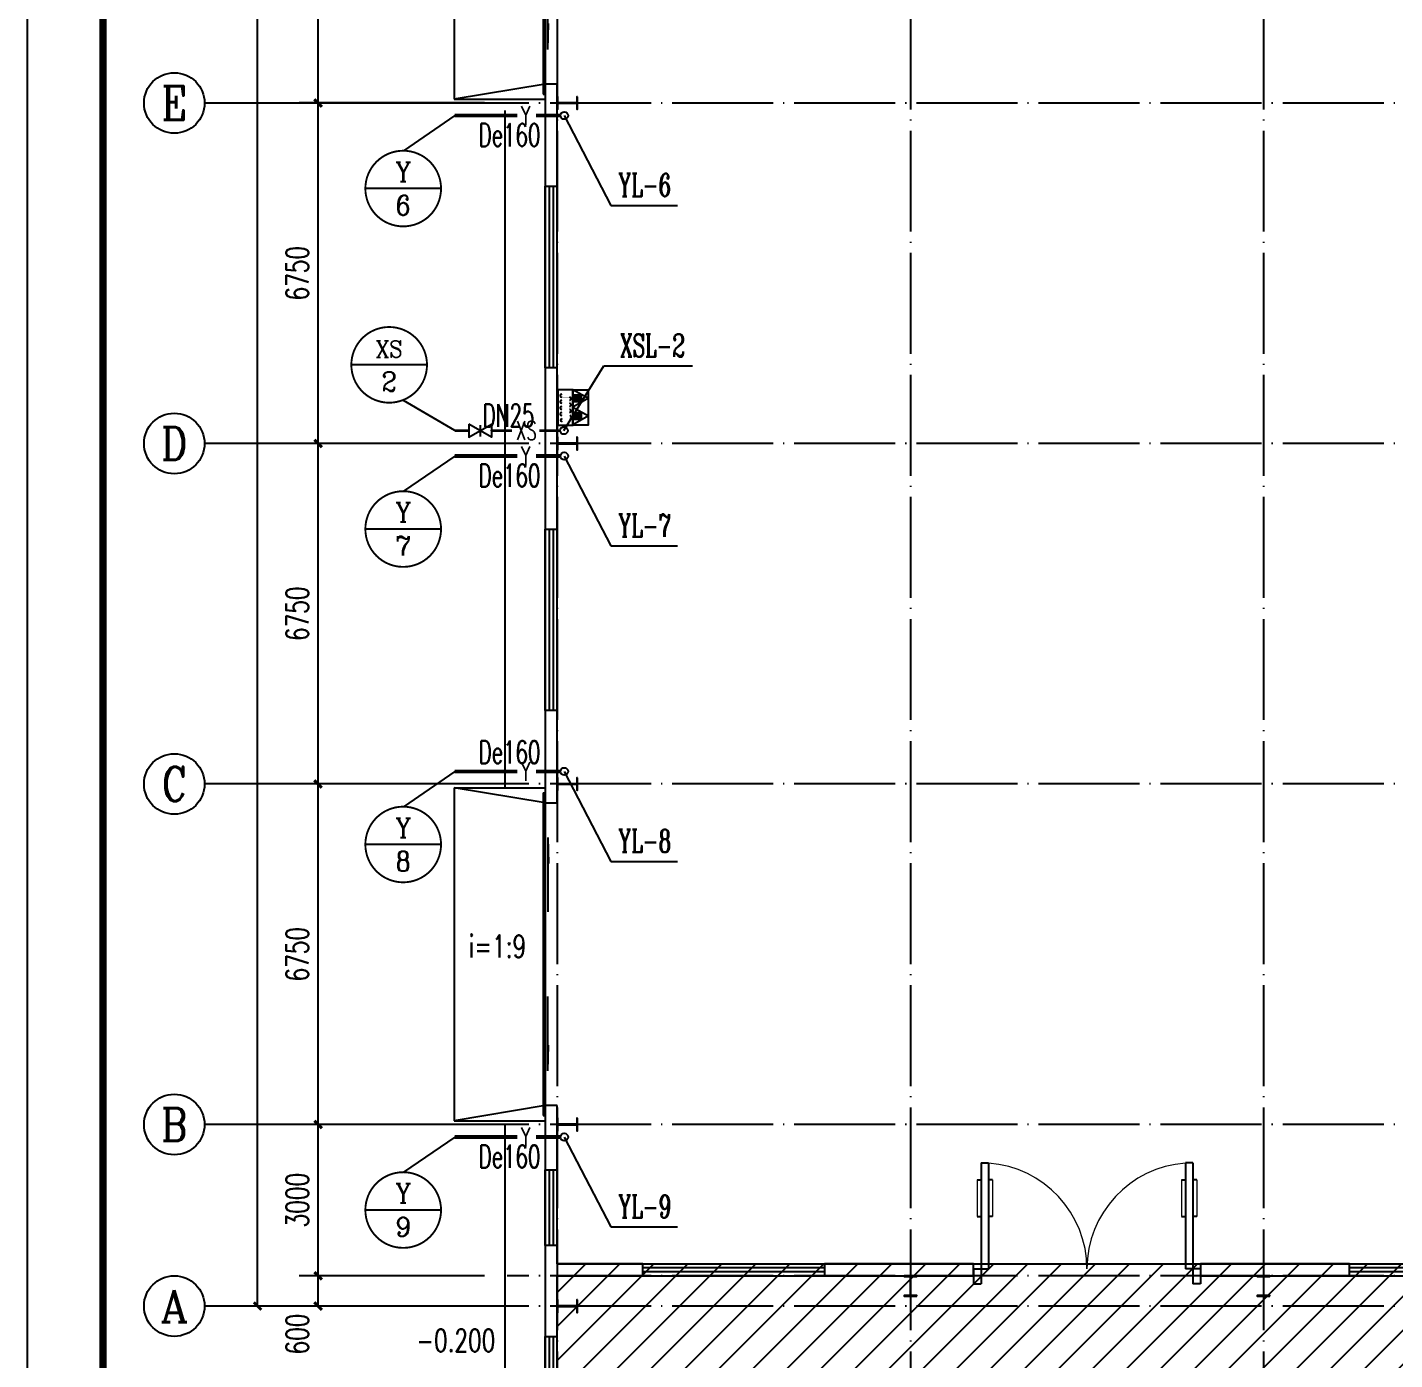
# Model space of a CAD drawing. Extents: x 795723 to 6584336, y 16443136 to 18851075.
# Drawn here: x 1982362 to 2009459, y 17757037 to 17783449 of the extents above; entities that cross this region are included whole.
import ezdxf
from ezdxf.enums import TextEntityAlignment as Align

# ---------------------------------------------------------------- set-up
doc = ezdxf.new("R2010")
doc.units = 0
doc.header["$LTSCALE"] = 1000
doc.header["$MEASUREMENT"] = 0
doc.linetypes.add('DOTE', pattern=[2.42, 2, -0.2, 0.02, -0.2])
doc.layers.get('Defpoints').update_dxf_attribs({"color": 250})
for name, color, linetype in [('AXIS_TEXT', 7, 'Continuous'), ('AXIS_外部', 171, 'Continuous'), ('COLUMN', 2, 'Continuous'), ('DIM_SYMB', 165, 'Continuous'), ('DIM_消防', 3, 'Continuous'), ('DIM_雨水', 3, 'Continuous'), ('DOTE', 8, 'DOTE'), ('GROUND', 150, 'Continuous'), ('JZ__灭火器', 6, 'Continuous'), ('PIPE-消防', 1, 'Continuous'), ('PIPE-雨水', 4, 'Continuous'), ('PUB_TEXT', 7, 'Continuous'), ('TEXT_消防', 7, 'Continuous'), ('TEXT_雨水', 7, 'Continuous'), ('TK', 4, 'Continuous'), ('TWT_TEXT', 7, 'Continuous'), ('VALVE_消防', 7, 'Continuous'), ('VPIPE-消防', 1, 'Continuous'), ('VPIPE-雨水', 4, 'Continuous'), ('WALL-PARAPET', 6, 'Continuous'), ('WINDOW', 140, 'Continuous')]:
    doc.layers.add(name, color=color, linetype=linetype)
doc.styles.add('_TCH_AXIS', font='COMPLEX', dxfattribs={"bigfont": 'GBCBIG'})
doc.styles.add('_TCH_DIM', font='SIMPLEX', dxfattribs={"bigfont": 'GBCBIG'})
doc.styles.add('_TCH_DIM_T3', font='SIMPLEX', dxfattribs={"width": 0.705882, "bigfont": 'GBCBIG'})
doc.styles.add('_TWT_CIRCLE', font='COMPLEX', dxfattribs={"width": 1.1, "height": 3, "bigfont": 'HZTXT'})
doc.styles.add('_TWT_PIPEDN', font='SIMPLEX', dxfattribs={"width": 0.8, "height": 3, "bigfont": 'HZTXT'})
doc.styles.add('_TWT_PIPETEXT', font='COMPLEX', dxfattribs={"width": 0.8, "height": 2.5, "bigfont": 'HZTXT'})
doc.styles.add('_TWT_SERIAL', font='COMPLEX', dxfattribs={"width": 0.8, "height": 3, "bigfont": 'HZTXT'})
doc.styles.add('COMPLEX', font='COMPLEX')
doc.dimstyles.new('_TCH_ARCH&&150', dxfattribs={"dimtxt": 446.25, "dimasz": 150, "dimexe": 375, "dimexo": 450, "dimgap": 189.375, "dimtad": 1, "dimdec": 0, "dimzin": 0, "dimdsep": 46, "dimtxsty": '_TCH_DIM_T3', "dimblk": 'ARCHTICK', "dimcen": 0.09, "dimclrt": 7, "dimazin": 2, "dimtfac": 1, "dimtdec": 0, "dimtix": 1, "dimtmove": 2, "dimatfit": 3, "dimfxl": 0, "dimtolj": 1, "dimtzin": 0, "dimarcsym": 0})

# ---------------------------------------------------------------- blocks, each defined once
blk = doc.blocks.new('GeYuanFrame_27468545', base_point=(18.76, 4.34))
at = {"layer": 'TK'}
blk.add_lwpolyline([(18.76, 424.34), (686.76, 424.34), (686.76, 4.34), (18.76, 4.34), (18.76, 424.34)], dxfattribs=at)
at = {"layer": 'TK', "const_width": 1}
blk.add_lwpolyline([(676.76, 414.34), (43.76, 414.34), (43.76, 14.34), (676.76, 14.34)], close=True, dxfattribs=at)
blk = doc.blocks.new('A$C3ACC4A1C')
at = {"layer": 'COLUMN'}
h = blk.add_hatch(color=256, dxfattribs=at)
h.paths.add_polyline_path([(125, 400), (0, 400), (0, 388), (120, 388), (120, 200), (125, 200)])
h.paths.add_polyline_path([(250, 400), (125, 400), (125, 200), (130, 200), (130, 388), (250, 388)])
h.paths.add_polyline_path([(250, 12), (130, 12), (130, 200), (125, 200), (125, 0), (250, 0)])
h.paths.add_polyline_path([(125, 200), (120, 200), (120, 12), (0, 12), (0, 0), (125, 0)])
blk.add_lwpolyline([(0, 0), (0, 12), (120, 12), (120, 388), (0, 388), (0, 400), (250, 400), (250, 388), (130, 388), (130, 12), (250, 12), (250, 0)], close=True, dxfattribs=at)
blk = doc.blocks.new('消防软管卷盘')
blk.add_lwpolyline([(4963954, 151899), (4963954, 150312), (4964641, 150312), (4964641, 151899)], close=True)
for points, const_width in [([(4964134, 151704), (4964482, 151704)], 1), ([(4964134, 151566), (4964482, 151566)], 1), ([(4964134, 151428), (4964482, 151428)], 1), ([(4964134, 151290), (4964482, 151290)], 1), ([(4964134, 151152), (4964482, 151152)], 1), ([(4964134, 151014), (4964482, 151014)], 0.1), ([(4964134, 150876), (4964482, 150876)], 1), ([(4964134, 150738), (4964482, 150738)], 1), ([(4964150, 150600), (4964499, 150600)], 1), ([(4964150, 150462), (4964499, 150462)], 1)]:
    blk.add_lwpolyline(points, dxfattribs=dict(const_width=const_width))
for centre, start, end in [((4964134, 151636), 90, 270), ((4964134, 151360), 90, 270), ((4964482, 151498), 270, 90), ((4964482, 151222), 270, 90), ((4964134, 151084), 90, 270), ((4964134, 150808), 90, 270), ((4964150, 150532), 90, 270), ((4964482, 150946), 270, 90), ((4964499, 150670), 270, 90)]:
    blk.add_arc(centre, 69, start, end)
blk = doc.blocks.new('手提式干粉灭火器')
h = blk.add_hatch()
h.set_pattern_fill('ANSI31', color=256, scale=225.365854, style=0)
h.set_pattern_definition([(45, (276289.086, 185586.136), (-19.9197154, 19.9197154), [])])
h.paths.add_polyline_path([(72, 158), (-72, 158), (-72, 19), (72, 19)])
for points in [[(0, 303), (-175, 0), (175, 0)], [(-72, 19), (72, 19), (72, 158), (-72, 158)]]:
    blk.add_lwpolyline(points, close=True)
blk = doc.blocks.new('92623')
blk.add_lwpolyline([(8910066, 83014), (8909273, 83014), (8909273, 82670), (8910066, 82670)], close=True)
at = {"xscale": -0.5, "yscale": 0.5, "zscale": 0.5, "rotation": 89.99999999998747}
blk.add_blockref('消防软管卷盘', (8985223, 2565334), dxfattribs=at)
at = {"layer": 'JZ__灭火器', "xscale": 1.141071624, "yscale": 1.141071624, "zscale": 1.141071624, "rotation": 180}
for p in [(8909466, 83014), (8909863, 83014)]:
    blk.add_blockref('手提式干粉灭火器', p, dxfattribs=at)
blk = doc.blocks.new('_ArchTick')
at = {"color": 0, "linetype": 'ByBlock', "const_width": 0.4}
blk.add_lwpolyline([(-0.5, -0.5), (0.5, 0.5)], dxfattribs=at)
blk = doc.blocks.new('*D149')
at = {"layer": 'AXIS_外部', "color": 0, "lineweight": -2}
for p, q in [((1991424, 17758699), (1987749, 17758699)), ((1988124, 17758099), (1988124, 17758699)), ((1991424, 17758099), (1987749, 17758099))]:
    blk.add_line(p, q, dxfattribs=at)
at = {"layer": 'Defpoints', "color": 0}
for p in [(1988124, 17758699), (1991874, 17758699), (1991874, 17758099)]:
    blk.add_point(p, dxfattribs=at)
at = {"layer": 'AXIS_外部', "color": 0, "lineweight": -2, "xscale": 150, "yscale": 150, "zscale": 150}
for p, rotation in [((1988124, 17758699), 90), ((1988124, 17758099), 270)]:
    blk.add_blockref('_ArchTick', p, dxfattribs=dict(at, rotation=rotation))
at = {"layer": 'AXIS_外部', "color": 7, "insert": (1987711, 17757544), "char_height": 446.2, "attachment_point": 5, "rotation": 90, "style": '_TCH_DIM_T3'}
blk.add_mtext('\\A1;600', dxfattribs=at)
blk = doc.blocks.new('*D150')
at = {"layer": 'AXIS_外部', "color": 0, "lineweight": -2}
for p, q in [((1991424, 17761699), (1987749, 17761699)), ((1988124, 17758699), (1988124, 17761699)), ((1991424, 17758699), (1987749, 17758699))]:
    blk.add_line(p, q, dxfattribs=at)
at = {"layer": 'Defpoints', "color": 0}
for p in [(1988124, 17761699), (1991874, 17761699), (1991874, 17758699)]:
    blk.add_point(p, dxfattribs=at)
at = {"layer": 'AXIS_外部', "color": 0, "lineweight": -2, "xscale": 150, "yscale": 150, "zscale": 150}
for p, rotation in [((1988124, 17761699), 90), ((1988124, 17758699), 270)]:
    blk.add_blockref('_ArchTick', p, dxfattribs=dict(at, rotation=rotation))
at = {"layer": 'AXIS_外部', "color": 7, "insert": (1987711, 17760199), "char_height": 446.2, "attachment_point": 5, "rotation": 90, "style": '_TCH_DIM_T3'}
blk.add_mtext('\\A1;3000', dxfattribs=at)
blk = doc.blocks.new('*D151')
at = {"layer": 'AXIS_外部', "color": 0, "lineweight": -2}
for p, q in [((1991424, 17768449), (1987749, 17768449)), ((1988124, 17761699), (1988124, 17768449)), ((1991424, 17761699), (1987749, 17761699))]:
    blk.add_line(p, q, dxfattribs=at)
at = {"layer": 'Defpoints', "color": 0}
for p in [(1988124, 17768449), (1991874, 17768449), (1991874, 17761699)]:
    blk.add_point(p, dxfattribs=at)
at = {"layer": 'AXIS_外部', "color": 0, "lineweight": -2, "xscale": 150, "yscale": 150, "zscale": 150}
for p, rotation in [((1988124, 17768449), 90), ((1988124, 17761699), 270)]:
    blk.add_blockref('_ArchTick', p, dxfattribs=dict(at, rotation=rotation))
at = {"layer": 'AXIS_外部', "color": 7, "insert": (1987711, 17765074), "char_height": 446.2, "attachment_point": 5, "rotation": 90, "style": '_TCH_DIM_T3'}
blk.add_mtext('\\A1;6750', dxfattribs=at)
blk = doc.blocks.new('*D152')
at = {"layer": 'AXIS_外部', "color": 0, "lineweight": -2}
for p, q in [((1991424, 17775199), (1987749, 17775199)), ((1988124, 17768449), (1988124, 17775199)), ((1991424, 17768449), (1987749, 17768449))]:
    blk.add_line(p, q, dxfattribs=at)
at = {"layer": 'Defpoints', "color": 0}
for p in [(1988124, 17775199), (1991874, 17775199), (1991874, 17768449)]:
    blk.add_point(p, dxfattribs=at)
at = {"layer": 'AXIS_外部', "color": 0, "lineweight": -2, "xscale": 150, "yscale": 150, "zscale": 150}
for p, rotation in [((1988124, 17775199), 90), ((1988124, 17768449), 270)]:
    blk.add_blockref('_ArchTick', p, dxfattribs=dict(at, rotation=rotation))
at = {"layer": 'AXIS_外部', "color": 7, "insert": (1987711, 17771824), "char_height": 446.2, "attachment_point": 5, "rotation": 90, "style": '_TCH_DIM_T3'}
blk.add_mtext('\\A1;6750', dxfattribs=at)
blk = doc.blocks.new('*D153')
at = {"layer": 'AXIS_外部', "color": 0, "lineweight": -2}
for p, q in [((1991424, 17781949), (1987749, 17781949)), ((1988124, 17775199), (1988124, 17781949)), ((1991424, 17775199), (1987749, 17775199))]:
    blk.add_line(p, q, dxfattribs=at)
at = {"layer": 'Defpoints', "color": 0}
for p in [(1988124, 17781949), (1991874, 17781949), (1991874, 17775199)]:
    blk.add_point(p, dxfattribs=at)
at = {"layer": 'AXIS_外部', "color": 0, "lineweight": -2, "xscale": 150, "yscale": 150, "zscale": 150}
for p, rotation in [((1988124, 17781949), 90), ((1988124, 17775199), 270)]:
    blk.add_blockref('_ArchTick', p, dxfattribs=dict(at, rotation=rotation))
at = {"layer": 'AXIS_外部', "color": 7, "insert": (1987711, 17778574), "char_height": 446.2, "attachment_point": 5, "rotation": 90, "style": '_TCH_DIM_T3'}
blk.add_mtext('\\A1;6750', dxfattribs=at)
blk = doc.blocks.new('*D154')
at = {"layer": 'AXIS_外部', "color": 0, "lineweight": -2}
for p, q in [((1991424, 17788699), (1987749, 17788699)), ((1988124, 17781949), (1988124, 17788699)), ((1991424, 17781949), (1987749, 17781949))]:
    blk.add_line(p, q, dxfattribs=at)
at = {"layer": 'Defpoints', "color": 0}
for p in [(1988124, 17788699), (1991874, 17788699), (1991874, 17781949)]:
    blk.add_point(p, dxfattribs=at)
at = {"layer": 'AXIS_外部', "color": 0, "lineweight": -2, "xscale": 150, "yscale": 150, "zscale": 150}
for p, rotation in [((1988124, 17788699), 90), ((1988124, 17781949), 270)]:
    blk.add_blockref('_ArchTick', p, dxfattribs=dict(at, rotation=rotation))
at = {"layer": 'AXIS_外部', "color": 7, "insert": (1987711, 17785324), "char_height": 446.2, "attachment_point": 5, "rotation": 90, "style": '_TCH_DIM_T3'}
blk.add_mtext('\\A1;6750', dxfattribs=at)
blk = doc.blocks.new('*D160')
at = {"layer": 'AXIS_外部', "color": 0, "lineweight": -2}
for p, q in [((1991424, 17815939), (1986549, 17815939)), ((1986924, 17758099), (1986924, 17815939)), ((1991424, 17758099), (1986549, 17758099))]:
    blk.add_line(p, q, dxfattribs=at)
at = {"layer": 'Defpoints', "color": 0}
for p in [(1986924, 17815939), (1991874, 17815939), (1991874, 17758099)]:
    blk.add_point(p, dxfattribs=at)
at = {"layer": 'AXIS_外部', "color": 0, "lineweight": -2, "xscale": 150, "yscale": 150, "zscale": 150}
for p, rotation in [((1986924, 17815939), 90), ((1986924, 17758099), 270)]:
    blk.add_blockref('_ArchTick', p, dxfattribs=dict(at, rotation=rotation))
at = {"layer": 'AXIS_外部', "color": 7, "insert": (1986511, 17787019), "char_height": 446.2, "attachment_point": 5, "rotation": 90, "style": '_TCH_DIM_T3'}
blk.add_mtext('\\A1;57840', dxfattribs=at)
blk = doc.blocks.new('$WINLIB2D$00000001')
for p, q in [((-0.5, 0.5), (0.5, 0.5)), ((-0.5, 0.5), (-0.5, -0.5)), ((0.5, -0.5), (0.5, 0.5)), ((0.5, 0.1667), (-0.5, 0.1667)), ((0.5, -0.1667), (-0.5, -0.1667)), ((-0.5, -0.5), (0.5, -0.5))]:
    blk.add_line(p, q)
blk = doc.blocks.new('$DorLib2D$00000130')
at = {"color": 0, "linetype": 'Continuous'}
for p, q in [((-0.5333, 0.6601), (-0.5333, 0.5127)), ((0, 0.6601), (-0.5333, 0.6601)), ((0, 0.5127), (0, 0.6601)), ((0.5333, 0.6601), (0, 0.6601)), ((0.5333, 0.6601), (0.5333, 0.5127)), ((0, 0.5127), (-0.5333, 0.5127)), ((0.5333, 0.5127), (0, 0.5127)), ((-0.3853, 0.2694), (-0.1396, 0.2694)), ((-0.3853, 0.2694), (-0.2999, 0.2144)), ((-0.2999, 0.2144), (-0.2999, 0.2694)), ((0.3853, 0.2694), (0.1396, 0.2694)), ((0.2999, 0.2144), (0.2999, 0.2694)), ((0.3853, 0.2694), (0.2999, 0.2144))]:
    blk.add_line(p, q, dxfattribs=at)
blk = doc.blocks.new('_AXISO')
blk.add_circle((0, 0), 0.5)
at = {"layer": 'AXIS_TEXT', "style": 'COMPLEX', "width": 1.041667}
blk.add_attdef('A', text='', height=0.56, dxfattribs=at).set_placement((-0.25, -0.28), (0.25, -0.28), align=Align.FIT)
blk = doc.blocks.new('$DorLib2D$00000011')
for p, q in [((-0.4667, 0.4709), (-0.4667, -0.0625)), ((-0.4667, 0.4709), (-0.4333, 0.4709)), ((-0.4333, 0.4709), (-0.4333, 0.0042)), ((0.4333, 0.4709), (0.4333, 0.0042)), ((0.4667, 0.4709), (0.4333, 0.4709)), ((0.4667, 0.4709), (0.4667, -0.0625)), ((-0.4833, 0.3962), (-0.4667, 0.3962)), ((-0.4167, 0.3962), (-0.4333, 0.3962)), ((0.4167, 0.3962), (0.4333, 0.3962)), ((0.4833, 0.3962), (0.4667, 0.3962)), ((-0.4833, 0.2346), (-0.4667, 0.2346)), ((-0.4167, 0.2346), (-0.4333, 0.2346)), ((0.4167, 0.2346), (0.4333, 0.2346)), ((0.4833, 0.2346), (0.4667, 0.2346)), ((-0.5, 0.0042), (-0.4333, 0.0042)), ((-0.5, 0.0042), (-0.5, -0.0625)), ((0.5, 0.0042), (0.4333, 0.0042)), ((0.5, 0.0042), (0.5, -0.0625)), ((-0.5, -0.0625), (-0.4667, -0.0625)), ((0.5, -0.0625), (0.4667, -0.0625))]:
    blk.add_line(p, q)
at = {"lineweight": 13}
for p, q in [((-0.4833, 0.3962), (-0.4833, 0.2346)), ((-0.4167, 0.3962), (-0.4167, 0.2346)), ((0.4167, 0.3962), (0.4167, 0.2346)), ((0.4833, 0.3962), (0.4833, 0.2346))]:
    blk.add_line(p, q, dxfattribs=at)
for centre, start, end in [((-0.4667, 0.0042), 0, 85.90396), ((0.4667, 0.0042), 94.09604, 180)]:
    blk.add_arc(centre, 0.4667, start, end, dxfattribs=at)
blk = doc.blocks.new('$VALVE$00000296')
for points in [[(-125, 72), (-125, -72), (125, 72), (125, -72), (-125, 72)], [(0, 60), (0, -64)]]:
    blk.add_lwpolyline(points)
for p in [(-125, 0), (125, 0)]:
    blk.add_point(p)

msp = doc.modelspace()

# ---------------------------------------------------------------- hatches: boundary and pattern name
h = msp.add_hatch()
h.set_pattern_fill('ANSI31', color=250, scale=300, style=0)
h.set_pattern_definition([(45, (5999.36, -931095.17), (-336.759605, 336.759605), [])])
h.paths.add_polyline_path([(1992867.6, 17758938.7), (2034861.6, 17758938.7), (2034861.6, 17753265.1), (1992867.6, 17753265.1)])

# ---------------------------------------------------------------- linework, layer by layer
at = {"color": 250}
msp.add_line((1992861.6, 17758938.7), (2034861.6, 17758938.7), dxfattribs=at)
at = {"layer": 'AXIS_外部'}
for p, q in [((1991873.6, 17781948.7), (1985873.6, 17781948.7)), ((1991873.6, 17775198.7), (1985873.6, 17775198.7)), ((1991873.6, 17768448.7), (1985873.6, 17768448.7)), ((1991873.6, 17761698.7), (1985873.6, 17761698.7)), ((1991873.6, 17758098.7), (1985873.6, 17758098.7))]:
    msp.add_line(p, q, dxfattribs=at)
at = {"layer": 'DIM_SYMB'}
msp.add_lwpolyline([(1992427.9, 17764848.7, 0, 0, 0), (1991415.1, 17764848.7, 120, 0, 0), (1990965.1, 17764848.7, 0, 0, 0)], format="xyseb", dxfattribs=at)
at = {"layer": 'DIM_消防'}
for p, q in [((1990833.5, 17781700.4), (1989818.6, 17781002.7)), ((1990560.4, 17780252.7), (1989060.4, 17780252.7)), ((1990282.2, 17776757.8), (1988782.2, 17776757.8)), ((1992995.8, 17775455.6), (1993783.7, 17776738)), ((1993783.7, 17776738), (1995542.8, 17776738)), ((1990833.5, 17775455.6), (1989818.6, 17776049.9)), ((1990833.5, 17774950.4), (1989818.6, 17774252.7)), ((1990560.4, 17773502.7), (1989060.4, 17773502.7)), ((1990833.5, 17768697), (1989818.6, 17767999.2)), ((1990560.4, 17767249.3), (1989060.4, 17767249.3)), ((1990833.5, 17761450.4), (1989818.6, 17760752.7)), ((1990560.4, 17760002.7), (1989060.4, 17760002.7))]:
    msp.add_line(p, q, dxfattribs=at)
at = {"layer": 'DIM_消防', "const_width": 37.5}
for points in [[(1990560.4, 17780252.7, 1), (1989060.4, 17780252.7, 1)], [(1990282.2, 17776757.8, 1), (1988782.2, 17776757.8, 1)], [(1990560.4, 17773502.7, 1), (1989060.4, 17773502.7, 1)], [(1990560.4, 17767249.3, 1), (1989060.4, 17767249.3, 1)], [(1990560.4, 17760002.7, 1), (1989060.4, 17760002.7, 1)]]:
    msp.add_lwpolyline(points, format="xyb", close=True, dxfattribs=at)
at = {"layer": 'DIM_雨水'}
for p, q in [((1993001.5, 17781700.4), (1993924.4, 17779918)), ((1993924.4, 17779918), (1995243.8, 17779918)), ((1993001.5, 17774950.4), (1993924.4, 17773168)), ((1993924.4, 17773168), (1995243.8, 17773168)), ((1993001.5, 17768697), (1993924.4, 17766914.6)), ((1993924.4, 17766914.6), (1995243.8, 17766914.6)), ((1993001.5, 17761450.4), (1993924.4, 17759668)), ((1993924.4, 17759668), (1995243.8, 17759668))]:
    msp.add_line(p, q, dxfattribs=at)
at = {"layer": 'DOTE'}
for p, q in [((1992861.6, 17817698.7), (1992861.6, 17753265.1)), ((1999861.6, 17817698.7), (1999861.6, 17753265.1)), ((2006861.6, 17817698.7), (2006861.6, 17753265.1)), ((2035861.6, 17781948.7), (1991873.6, 17781948.7)), ((2035861.6, 17775198.7), (1991873.6, 17775198.7)), ((2035861.6, 17768448.7), (1991873.6, 17768448.7)), ((2035861.6, 17761698.7), (1991873.6, 17761698.7)), ((2035861.6, 17758698.7), (1991873.6, 17758698.7)), ((2035861.6, 17758098.7), (1991873.6, 17758098.7))]:
    msp.add_line(p, q, dxfattribs=at)
at = {"layer": 'GROUND', "color": 8}
for p, q in [((1990821.6, 17788623.7), (1990821.6, 17782023.7)), ((1992621.6, 17788623.7), (1992621.6, 17782023.7)), ((1992621.6, 17782323.7), (1990821.6, 17782023.7)), ((1990821.6, 17782023.7), (1992621.6, 17782023.7)), ((1991821.6, 17781798.7), (1991821.6, 17768373.7)), ((1992621.6, 17781798.7), (1992621.6, 17768598.7)), ((1990821.6, 17768373.7), (1990821.6, 17761773.7)), ((1990821.6, 17768373.7), (1992621.6, 17768373.7)), ((1992621.6, 17768073.7), (1990821.6, 17768373.7)), ((1992621.6, 17768373.7), (1992621.6, 17761773.7)), ((1992621.6, 17762073.7), (1990821.6, 17761773.7)), ((1990821.6, 17761773.7), (1992621.6, 17761773.7)), ((1991821.6, 17761698.7), (1991821.6, 17753265.1)), ((1992621.6, 17761548.7), (1992621.6, 17753265.1))]:
    msp.add_line(p, q, dxfattribs=at)
at = {"layer": 'PIPE-消防', "linetype": 'Continuous', "ltscale": 1.5, "const_width": 52.5}
for points in [[(1991108.8, 17775455.6), (1990833.5, 17775455.6)], [(1991968.3, 17775455.6), (1991558.8, 17775455.6)], [(1992920.8, 17775455.6), (1992506.9, 17775455.6)]]:
    msp.add_lwpolyline(points, dxfattribs=at)
at = {"layer": 'PIPE-雨水', "linetype": 'Continuous', "ltscale": 1.5, "const_width": 75}
for points in [[(1992072.5, 17781700.4), (1990833.5, 17781700.4)], [(1992926.5, 17781700.4), (1992439.6, 17781700.4)], [(1992072.5, 17774950.4), (1990833.5, 17774950.4)], [(1992926.5, 17774950.4), (1992439.6, 17774950.4)], [(1992072.5, 17768697), (1990833.5, 17768697)], [(1992926.5, 17768697), (1992439.6, 17768697)], [(1992072.5, 17761450.4), (1990833.5, 17761450.4)], [(1992926.5, 17761450.4), (1992439.6, 17761450.4)]]:
    msp.add_lwpolyline(points, dxfattribs=at)
at = {"layer": 'VPIPE-消防', "linetype": 'Continuous'}
msp.add_circle((1992995.8, 17775455.6), 75, dxfattribs=at)
at = {"layer": 'VPIPE-雨水', "linetype": 'Continuous'}
for centre in [(1993001.5, 17781700.4), (1993001.5, 17774950.4), (1993001.5, 17768697), (1993001.5, 17761450.4)]:
    msp.add_circle(centre, 75, dxfattribs=at)
at = {"layer": 'WALL-PARAPET'}
for p, q in [((1992861.6, 17782323.7), (1992621.6, 17782323.7)), ((1992621.6, 17782323.7), (1992621.6, 17780298.7)), ((1992861.6, 17780298.7), (1992861.6, 17782323.7)), ((1992621.6, 17780298.7), (1992861.6, 17780298.7)), ((1992861.6, 17776698.7), (1992621.6, 17776698.7)), ((1992621.6, 17776698.7), (1992621.6, 17773503.7)), ((1992861.6, 17773503.7), (1992861.6, 17776698.7)), ((1992621.6, 17773503.7), (1992861.6, 17773503.7)), ((1992861.6, 17769903.7), (1992621.6, 17769903.7)), ((1992621.6, 17769903.7), (1992621.6, 17768073.7)), ((1992861.6, 17768073.7), (1992861.6, 17769903.7)), ((1992621.6, 17768073.7), (1992861.6, 17768073.7)), ((1992861.6, 17762073.7), (1992621.6, 17762073.7)), ((1992621.6, 17762073.7), (1992621.6, 17760798.7)), ((1992861.6, 17760798.7), (1992861.6, 17762073.7)), ((1992621.6, 17760798.7), (1992861.6, 17760798.7)), ((1992861.6, 17759298.6), (1992621.6, 17759298.6)), ((1992621.6, 17759298.6), (1992621.6, 17758818.7)), ((1992861.6, 17758938.7), (1992861.6, 17759298.6)), ((1994561.6, 17758938.7), (1992861.6, 17758938.7)), ((1994561.6, 17758698.7), (1994561.6, 17758938.7)), ((2001111.6, 17758938.7), (1998161.6, 17758938.7)), ((1998161.6, 17758938.7), (1998161.6, 17758698.7)), ((2001111.6, 17758698.7), (2001111.6, 17758938.7)), ((2008561.6, 17758938.7), (2005611.6, 17758938.7)), ((2005611.6, 17758938.7), (2005611.6, 17758698.7)), ((2008561.6, 17758698.7), (2008561.6, 17758938.7)), ((1992621.6, 17758818.7), (1992621.6, 17757498.7)), ((1992861.6, 17757498.7), (1992861.6, 17758698.7)), ((1992861.6, 17758698.7), (1994561.6, 17758698.7)), ((1998161.6, 17758698.7), (2001111.6, 17758698.7)), ((2005611.6, 17758698.7), (2008561.6, 17758698.7)), ((1992621.6, 17757498.7), (1992861.6, 17757498.7))]:
    msp.add_line(p, q, dxfattribs=at)

# ---------------------------------------------------------------- block references
for name, p, xscale, yscale, zscale, rotation in [('GeYuanFrame_27468545', (1982361.6, 17831486), 150, 150, 150, 270), ('92623', (2066393.6, 25634243.2), -0.882, 0.882, 0.882, 90)]:
    msp.add_blockref(name, p, dxfattribs=dict(xscale=xscale, yscale=yscale, zscale=zscale, rotation=rotation))
at = {"layer": 'AXIS_外部'}
ref = msp.add_blockref('_AXISO', (1985273.6, 17781948.7), dxfattribs=dict(at, xscale=1200, yscale=1200, zscale=1200))
ref.add_attrib('A', 'E', dxfattribs={"layer": 'AXIS_TEXT', "height": 668.2, "style": '_TCH_AXIS'}).set_placement((1985019.1, 17781614.6), (1985528.1, 17781614.6), align=Align.FIT)
ref = msp.add_blockref('_AXISO', (1985273.6, 17775198.7), dxfattribs=dict(at, xscale=1200, yscale=1200, zscale=1200))
ref.add_attrib('A', 'D', dxfattribs={"layer": 'AXIS_TEXT', "height": 652.9, "style": '_TCH_AXIS'}).set_placement((1985009.3, 17774872.2), (1985537.9, 17774872.2), align=Align.FIT)
ref = msp.add_blockref('_AXISO', (1985273.6, 17768448.7), dxfattribs=dict(at, xscale=1200, yscale=1200, zscale=1200))
ref.add_attrib('A', 'C', dxfattribs={"layer": 'AXIS_TEXT', "height": 683.5, "style": '_TCH_AXIS'}).set_placement((1985029.5, 17768106.9), (1985517.7, 17768106.9), align=Align.FIT)
ref = msp.add_blockref('_AXISO', (1985273.6, 17761698.7), dxfattribs=dict(at, xscale=1200, yscale=1200, zscale=1200))
ref.add_attrib('A', 'B', dxfattribs={"layer": 'AXIS_TEXT', "height": 652.9, "style": '_TCH_AXIS'}).set_placement((1985009.3, 17761372.2), (1985537.9, 17761372.2), align=Align.FIT)
ref = msp.add_blockref('_AXISO', (1985273.6, 17758098.7), dxfattribs=dict(at, xscale=1200, yscale=1200, zscale=1200))
ref.add_attrib('A', 'A', dxfattribs={"layer": 'AXIS_TEXT', "height": 637.8, "style": '_TCH_AXIS'}).set_placement((1985000.3, 17757779.8), (1985546.9, 17757779.8), align=Align.FIT)
at = {"layer": 'COLUMN', "xscale": -1, "rotation": 90}
for p in [(1993261.6, 17782073.7), (1993261.6, 17775323.7), (1993261.6, 17768573.7), (1993261.6, 17761823.7), (1993261.6, 17758223.7)]:
    msp.add_blockref('A$C3ACC4A1C', p, dxfattribs=at)
at = {"layer": 'COLUMN', "xscale": -1}
for p in [(1999986.6, 17758298.7), (2006986.6, 17758298.7)]:
    msp.add_blockref('A$C3ACC4A1C', p, dxfattribs=at)
at = {"layer": 'VALVE_消防', "xscale": -1.8, "yscale": -1.8, "zscale": 1.8, "rotation": 180}
msp.add_blockref('$VALVE$00000296', (1991333.8, 17775455.6), dxfattribs=at)
at = {"layer": 'WINDOW'}
for name, p, xscale, yscale, zscale, rotation in [('$DorLib2D$00000130', (1992741.6, 17785323.7), 6000, 240, 6000, 90.00000000000655), ('$WINLIB2D$00000001', (1992741.6, 17778498.7), 3600.000000003725, -240, 3600.000000003725, 90.00000000000655), ('$WINLIB2D$00000001', (1992741.6, 17771703.7), 3600.000000003725, -240, 3600.000000003725, 90.00000000000655), ('$DorLib2D$00000130', (1992741.6, 17765073.7), 6000, 240, 6000, 90.00000000000655), ('$WINLIB2D$00000001', (1992741.6, 17760048.6), 1500.115718420595, -240, 1500.115718420595, 90.00000000000655), ('$DorLib2D$00000011', (2003361.6, 17758818.7), -4500.000027132919, -4500.000027132919, -4500.000027132919, 180), ('$WINLIB2D$00000001', (1996361.6, 17758818.7), -3600.000000003725, 240, -3600.000000003725, 180), ('$WINLIB2D$00000001', (2010361.6, 17758818.7), -3600.000000003725, 240, -3600.000000003725, 180), ('$WINLIB2D$00000001', (1992741.6, 17755698.7), 3600.000000003725, -240, 3600.000000003725, 90.0000000000096)]:
    msp.add_blockref(name, p, dxfattribs=dict(at, xscale=xscale, yscale=yscale, zscale=zscale, rotation=rotation))

# ---------------------------------------------------------------- texts
at = {"layer": 'DIM_消防', "color": 7, "style": '_TWT_CIRCLE'}
for s, height, width, p, p2 in [('Y', 383.1, 1.138801, (1989652.7, 17780392.7), (1989968.1, 17780392.7)), ('6', 384.5, 1.145615, (1989656.6, 17779728.4), (1989964.2, 17779728.4)), ('XS', 330.19, 1.084952, (1989266.5, 17776906.2), (1989797.9, 17776906.2)), ('2', 383.9, 1.247072, (1989376.9, 17776233.9), (1989687.5, 17776233.9)), ('Y', 383.1, 1.138801, (1989652.7, 17773642.7), (1989968.1, 17773642.7)), ('7', 382.6, 1.259968, (1989651, 17772980), (1989969.8, 17772980)), ('Y', 383.1, 1.138801, (1989652.7, 17767389.3), (1989968.1, 17767389.3)), ('8', 384.2, 1.205503, (1989655.8, 17766725.2), (1989965, 17766725.2)), ('Y', 383.1, 1.138801, (1989652.7, 17760142.7), (1989968.1, 17760142.7)), ('9', 384.5, 1.17686, (1989656.6, 17759478.4), (1989964.2, 17759478.4))]:
    msp.add_text(s, height=height, dxfattribs=dict(at, width=width)).set_placement(p, p2, align=Align.FIT)
at = {"layer": 'PUB_TEXT', "style": '_TCH_DIM', "width": 0.705882}
msp.add_text('i=1:9', height=446.25, rotation=360, dxfattribs=at).set_placement((1991111.5, 17765006.2))
msp.add_text('-0.200', height=446.25, dxfattribs=at).set_placement((1990069.6, 17757194))
at = {"layer": 'TEXT_消防', "linetype": 'Continuous', "style": '_TWT_PIPEDN', "width": 0.64}
msp.add_text('DN25', height=450, dxfattribs=at).set_placement((1991386.6, 17775530.6))
at = {"layer": 'TEXT_消防', "style": '_TWT_PIPETEXT', "width": 0.64}
msp.add_text('XS', height=375, dxfattribs=at).set_placement((1992043.3, 17775268.1))
at = {"layer": 'TEXT_雨水', "style": '_TWT_PIPETEXT', "width": 0.64}
for p in [(1992147.5, 17781512.9), (1992147.5, 17774762.9), (1992147.5, 17768509.5), (1992147.5, 17761262.9)]:
    msp.add_text('Y', height=375, dxfattribs=at).set_placement(p)
at = {"layer": 'TEXT_雨水', "linetype": 'Continuous', "style": '_TWT_PIPEDN', "width": 0.64}
for p in [(1991307.2, 17781089.6), (1991307.2, 17774339.6), (1991307.2, 17768854), (1991307.2, 17760839.6)]:
    msp.add_text('De160', height=450, dxfattribs=at).set_placement(p)
at = {"layer": 'TWT_TEXT', "style": '_TWT_SERIAL', "width": 0.64}
for s, p in [('YL-6', (1994070.4, 17780098)), ('XSL-2', (1994108.8, 17776918)), ('YL-7', (1994070.4, 17773348)), ('YL-8', (1994070.4, 17767094.6)), ('YL-9', (1994070.4, 17759848))]:
    msp.add_text(s, height=450, dxfattribs=at).set_placement(p)

# ---------------------------------------------------------------- dimensions: what is measured, and where the dimension line sits
at = {"layer": 'AXIS_外部'}
for p1, p2, distance, picture, middle in [((1991873.6, 17758098.7), (1991873.6, 17815938.7), 4950, '*D160', (1986511.1, 17787018.7)), ((1991873.6, 17781948.7), (1991873.6, 17788698.7), 3750, '*D154', (1987711.1, 17785323.7)), ((1991873.6, 17775198.7), (1991873.6, 17781948.7), 3750, '*D153', (1987711.1, 17778573.7)), ((1991873.6, 17768448.7), (1991873.6, 17775198.7), 3750, '*D152', (1987711.1, 17771823.7)), ((1991873.6, 17761698.7), (1991873.6, 17768448.7), 3750, '*D151', (1987711.1, 17765073.7)), ((1991873.6, 17758698.7), (1991873.6, 17761698.7), 3750, '*D150', (1987711.1, 17760198.7))]:
    dim = msp.add_aligned_dim(p1=p1, p2=p2, distance=distance, dimstyle='_TCH_ARCH&&150', dxfattribs=at)
    dim.commit()
    dim.dimension.update_dxf_attribs({"geometry": picture, "text_midpoint": middle})
dim = msp.add_linear_dim(base=(1988123.6, 17758698.7), p1=(1991873.6, 17758098.7), p2=(1991873.6, 17758698.7), angle=90, dimstyle='_TCH_ARCH&&150', dxfattribs=at)
dim.commit()
dim.dimension.update_dxf_attribs({"geometry": '*D149', "text_midpoint": (1987711.1, 17757543.7), "dimtype": 129})

doc.saveas('drawing.dxf')
